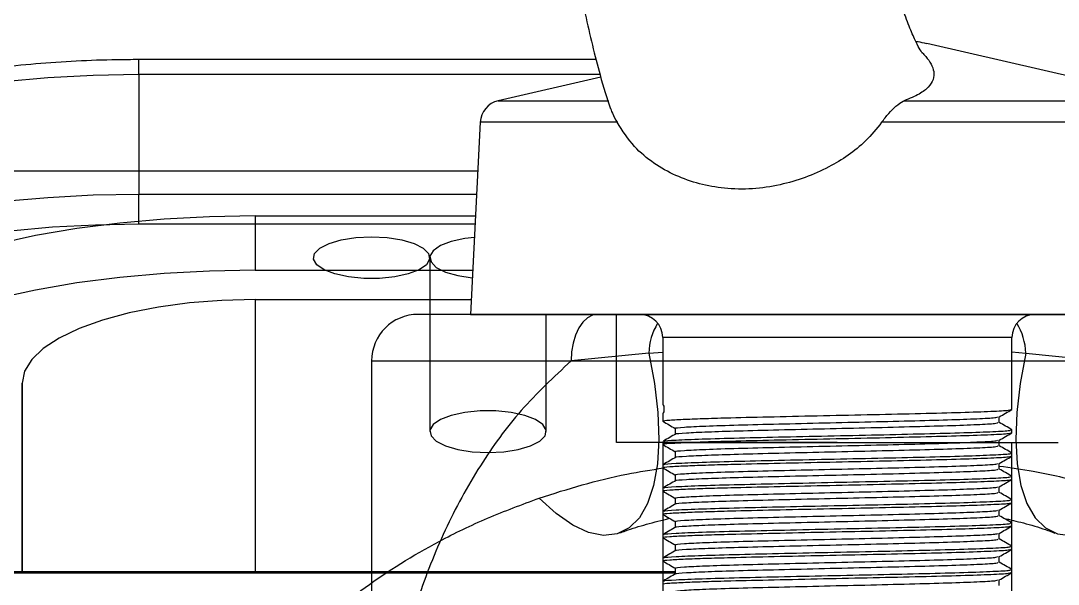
# Model space of a CAD drawing. Header units: millimetres. Extents: x 15 to 1184, y 5 to 836.
# Drawn here: x 777.68 to 795.5, y 435.84 to 445.52 of the extents above; entities that cross this region are included whole.
import ezdxf

# ---------------------------------------------------------------- set-up
doc = ezdxf.new("R2010")
doc.units = ezdxf.units.MM

msp = doc.modelspace()

# ---------------------------------------------------------------- linework, layer by layer
at = {"color": 7, "linetype": 'Continuous', "lineweight": 25}
for p, q in [((797.524, 444.143), (793.242, 445.124)), ((787.563, 444.85), (779.702, 444.85)), ((779.702, 444.594), (779.702, 444.85)), ((779.702, 444.594), (779.702, 442.54)), ((787.625, 444.594), (779.702, 444.594)), ((787.64, 444.546), (785.879, 444.143)), ((785.879, 444.143), (787.778, 444.143)), ((792.853, 444.143), (797.524, 444.143)), ((785.569, 443.774), (785.402, 440.476)), ((787.918, 443.774), (785.569, 443.774)), ((797.835, 443.774), (792.463, 443.774)), ((785.526, 442.935), (766.062, 442.935)), ((779.702, 442.023), (779.702, 442.54)), ((779.702, 442.54), (785.506, 442.54)), ((781.702, 442.167), (781.702, 441.234)), ((781.702, 442.167), (785.487, 442.167)), ((785.48, 442.023), (779.702, 442.023)), ((784.702, 441.449), (784.702, 438.462)), ((781.702, 441.234), (785.44, 441.234)), ((781.702, 440.73), (785.415, 440.73)), ((781.702, 440.73), (781.702, 436.061)), ((798.898, 440.476), (784.505, 440.476)), ((785.402, 440.476), (790.02, 440.476)), ((786.702, 438.462), (786.702, 440.476)), ((787.902, 440.476), (787.902, 438.276)), ((790.02, 440.476), (798.002, 440.476)), ((788.702, 440.076), (788.702, 438.963)), ((790.901, 440.076), (788.702, 440.076)), ((794.702, 440.076), (790.901, 440.076)), ((794.702, 438.843), (794.702, 440.076)), ((783.702, 439.676), (783.702, 429.966)), ((783.704, 439.676), (799.699, 439.676)), ((788.463, 439.809), (787.129, 439.676)), ((788.463, 439.809), (788.702, 439.829)), ((794.702, 439.83), (794.94, 439.809)), ((794.94, 439.809), (796.275, 439.676)), ((777.702, 436.061), (777.702, 439.293)), ((777.702, 439.293), (777.702, 436.061)), ((788.72, 438.901), (788.72, 438.801)), ((788.702, 438.739), (788.702, 438.643)), ((794.485, 438.618), (794.485, 438.717)), ((788.918, 438.518), (788.918, 438.418)), ((794.702, 438.443), (794.702, 438.493)), ((791.702, 438.276), (787.911, 438.276)), ((788.702, 438.293), (788.702, 438.243)), ((788.702, 438.276), (788.702, 429.883)), ((788.702, 438.276), (791.702, 438.276)), ((791.702, 438.276), (795.493, 438.276)), ((791.702, 438.276), (794.699, 438.276)), ((794.485, 438.218), (794.485, 438.317)), ((794.702, 429.076), (794.702, 438.276)), ((788.918, 438.118), (788.918, 438.018)), ((794.702, 438.043), (794.702, 438.093)), ((788.702, 437.893), (788.702, 437.843)), ((794.485, 437.818), (794.485, 437.917)), ((788.918, 437.718), (788.918, 437.618)), ((794.702, 437.643), (794.702, 437.693)), ((788.702, 437.493), (788.702, 437.443)), ((794.485, 437.418), (794.485, 437.517)), ((788.918, 437.318), (788.918, 437.218)), ((794.702, 437.243), (794.702, 437.293)), ((788.702, 437.093), (788.702, 437.043)), ((794.485, 437.018), (794.485, 437.117)), ((788.918, 436.918), (788.918, 436.818)), ((794.702, 436.843), (794.702, 436.893)), ((788.702, 436.693), (788.702, 436.643)), ((794.485, 436.618), (794.485, 436.717)), ((788.918, 436.518), (788.918, 436.418)), ((794.702, 436.443), (794.702, 436.493)), ((788.702, 436.293), (788.702, 436.243)), ((794.485, 436.218), (794.485, 436.317)), ((788.918, 436.118), (788.918, 436.018)), ((769.202, 436.061), (788.918, 436.061)), ((788.918, 436.034), (769.202, 436.034)), ((794.702, 436.043), (794.702, 436.093)), ((788.702, 435.893), (788.702, 435.843)), ((794.485, 435.818), (794.485, 435.917))]:
    msp.add_line(p, q, dxfattribs=at)
at = {"color": 7, "linetype": 'Continuous', "lineweight": 25, "flags": 128}
for points in [[(779.702, 444.594), (778.918, 444.58), (778.141, 444.538), (777.379, 444.47), (776.64, 444.375), (775.931, 444.254), (775.257, 444.109), (774.627, 443.941), (774.045, 443.752), (773.518, 443.543), (773.05, 443.316), (772.646, 443.074), (772.311, 442.819), (772.046, 442.554), (771.855, 442.28), (771.74, 442.001), (771.702, 441.72)], [(771.702, 439.667), (771.74, 439.948), (771.855, 440.227), (772.046, 440.501), (772.311, 440.766), (772.646, 441.021), (773.05, 441.263), (773.518, 441.49), (774.045, 441.699), (774.627, 441.888), (775.257, 442.056), (775.931, 442.201), (776.64, 442.322), (777.379, 442.417), (778.141, 442.485), (778.918, 442.527), (779.702, 442.54)], [(781.702, 442.167), (780.918, 442.153), (780.141, 442.112), (779.379, 442.043), (778.64, 441.948), (777.931, 441.828), (777.257, 441.683), (776.627, 441.515), (776.045, 441.325), (775.518, 441.116), (775.05, 440.89), (774.646, 440.648), (774.311, 440.393), (774.046, 440.127), (773.855, 439.854), (773.74, 439.575), (773.702, 439.293)], [(779.702, 442.023), (778.957, 442.01), (778.219, 441.971), (777.496, 441.906), (776.793, 441.816), (776.119, 441.701), (775.479, 441.563), (774.88, 441.404), (774.328, 441.224), (773.827, 441.025), (773.383, 440.81), (772.999, 440.58), (772.68, 440.338), (772.429, 440.086), (772.248, 439.826), (772.138, 439.561), (772.102, 439.293)], [(783.702, 441.808), (783.971, 441.795), (784.221, 441.756), (784.433, 441.694), (784.59, 441.614), (784.681, 441.522), (784.699, 441.424), (784.644, 441.328), (784.519, 441.241), (784.333, 441.17), (784.1, 441.119), (783.838, 441.093), (783.566, 441.093), (783.303, 441.119), (783.071, 441.17), (782.885, 441.241), (782.759, 441.328), (782.704, 441.424), (782.723, 441.522), (782.814, 441.614), (782.971, 441.694), (783.182, 441.756), (783.432, 441.795), (783.702, 441.808)], [(785.469, 441.798), (785.303, 441.778), (785.071, 441.727), (784.885, 441.656), (784.759, 441.569), (784.704, 441.473), (784.723, 441.376), (784.814, 441.283), (784.971, 441.203), (785.182, 441.142), (785.432, 441.103), (785.433, 441.103)], [(781.702, 441.234), (780.918, 441.22), (780.141, 441.179), (779.379, 441.11), (778.64, 441.015), (777.931, 440.894), (777.257, 440.749), (776.627, 440.581), (776.045, 440.392), (775.518, 440.183), (775.05, 439.957), (774.646, 439.715), (774.311, 439.46), (774.046, 439.194), (773.855, 438.921), (773.74, 438.642), (773.702, 438.36)], [(781.702, 440.73), (781.132, 440.716), (780.575, 440.672), (780.04, 440.6), (779.539, 440.502), (779.082, 440.379), (778.679, 440.234), (778.337, 440.07), (778.063, 439.89), (777.864, 439.698), (777.742, 439.498), (777.702, 439.293)], [(787.586, 440.476), (787.497, 440.461), (787.411, 440.415), (787.332, 440.341), (787.263, 440.242), (787.206, 440.12), (787.164, 439.982), (787.138, 439.832), (787.129, 439.676)], [(788.463, 439.809), (788.561, 439.288), (788.619, 438.791), (788.636, 438.328), (788.612, 437.907), (788.547, 437.538), (788.443, 437.228), (788.302, 436.983), (788.126, 436.808), (787.919, 436.707), (787.686, 436.681), (787.43, 436.731), (787.157, 436.857), (786.873, 437.055), (786.583, 437.321)], [(794.94, 439.809), (794.842, 439.288), (794.785, 438.791), (794.768, 438.328), (794.792, 437.907), (794.856, 437.538), (794.96, 437.228), (795.102, 436.983), (795.278, 436.808), (795.484, 436.707), (795.718, 436.681), (795.973, 436.731), (796.246, 436.857), (796.53, 437.055), (796.82, 437.321)], [(785.702, 438.103), (785.971, 438.116), (786.221, 438.155), (786.433, 438.217), (786.59, 438.297), (786.681, 438.389), (786.699, 438.487), (786.644, 438.582), (786.519, 438.669), (786.333, 438.741), (786.1, 438.792), (785.838, 438.818), (785.566, 438.818), (785.303, 438.792), (785.071, 438.741), (784.885, 438.669), (784.759, 438.582), (784.704, 438.487), (784.723, 438.389), (784.814, 438.297), (784.971, 438.217), (785.182, 438.155), (785.432, 438.116), (785.702, 438.103)]]:
    msp.add_lwpolyline(points, dxfattribs=at)
at = {"color": 7, "linetype": 'Continuous', "lineweight": 25}
for centre, radius, start, end in [((785.968, 443.754), 0.4, 102.8903, 177.1), ((784.502, 439.676), 0.8, 90, 180), ((788.302, 440.076), 0.4, 0, 90), ((795.102, 440.076), 0.4, 90, 180), ((789.548, 439.768), 1.086, 149.2099, 177.8177), ((793.855, 439.768), 1.086, 2.1823, 30.7901)]:
    msp.add_arc(centre, radius, start, end, dxfattribs=at)
for centre, major_axis, start_param, end_param in [((791.702, 437.294), (2.993, -1.696), 3.207878, 3.319956), ((791.702, 440.408), (2.993, 1.696), 2.963229, 3.075307)]:
    msp.add_ellipse(centre, major_axis=major_axis, ratio=0.117152, start_param=start_param, end_param=end_param, dxfattribs=at)
for points, knots in [([(791.702, 462.276), (791.504, 462.265), (791.15, 462.244), (790.648, 462.092), (790.241, 461.906), (789.797, 461.631), (789.354, 461.242), (788.942, 460.75), (788.546, 460.132), (788.179, 459.371), (787.849, 458.479), (787.568, 457.481), (787.335, 456.393), (787.15, 455.235), (787.013, 454.03), (786.923, 452.79), (786.88, 451.537), (786.884, 450.292), (786.934, 449.067), (787.03, 447.872), (787.172, 446.719), (787.366, 445.605), (787.588, 444.708), (787.741, 444.186), (787.808, 444.005), (787.808, 444.005)], [0, 0, 0, 0, 0.03694, 0.066319, 0.088519, 0.105389, 0.136667, 0.177167, 0.224129, 0.274771, 0.326598, 0.381138, 0.435071, 0.488264, 0.541072, 0.593629, 0.645718, 0.697234, 0.748867, 0.800898, 0.85368, 0.908336, 0.965254, 0.999928, 1, 1, 1, 1]), ([(795.759, 444.547), (795.831, 444.807), (795.993, 445.392), (796.181, 446.405), (796.339, 447.544), (796.445, 448.708), (796.507, 449.894), (796.527, 451.102), (796.502, 452.324), (796.431, 453.553), (796.311, 454.784), (796.143, 455.974), (795.933, 457.057), (795.725, 457.885), (795.537, 458.499), (795.382, 458.945), (795.22, 459.354), (795.046, 459.741), (794.823, 460.174), (794.545, 460.621), (794.233, 461.03), (793.892, 461.385), (793.503, 461.7), (793.108, 461.941), (792.667, 462.126), (792.208, 462.25), (791.877, 462.267), (791.702, 462.276)], [0, 0, 0, 0, 0.045637, 0.102963, 0.157974, 0.210873, 0.262811, 0.314924, 0.367084, 0.420098, 0.474837, 0.53154, 0.586666, 0.637125, 0.665272, 0.692633, 0.719319, 0.745779, 0.77642, 0.806431, 0.837872, 0.866296, 0.889208, 0.919001, 0.942798, 0.969794, 1, 1, 1, 1]), ([(793.153, 444.966), (793.155, 444.965), (793.161, 444.96), (793.133, 445.002), (793.082, 445.095), (792.977, 445.316), (792.86, 445.615), (792.728, 446.015), (792.59, 446.52), (792.452, 447.142), (792.322, 447.871), (792.212, 448.671), (792.128, 449.506), (792.069, 450.353), (792.035, 451.207), (792.026, 452.064), (792.043, 452.918), (792.085, 453.756), (792.15, 454.563), (792.237, 455.32), (792.344, 456.014), (792.466, 456.635), (792.595, 457.152), (792.724, 457.562), (792.828, 457.835), (792.907, 457.98), (792.899, 457.971), (792.897, 457.97)], [0, 0, 0, 0, 0.006727, 0.025491, 0.061081, 0.094778, 0.130021, 0.167511, 0.208258, 0.252766, 0.300933, 0.34952, 0.397167, 0.443835, 0.489642, 0.535752, 0.582221, 0.628898, 0.675555, 0.722025, 0.768284, 0.814234, 0.859545, 0.90412, 0.947921, 0.991064, 1, 1, 1, 1]), ([(793.241, 445.122), (793.185, 445.135), (793.1, 445.155), (793.06, 445.156), (793.046, 445.157)], [0, 0, 0, 0, 0.666802, 1, 1, 1, 1]), ([(779.702, 444.85), (779.578, 444.849), (779.219, 444.847), (778.627, 444.827), (777.932, 444.78), (777.251, 444.711), (776.589, 444.62), (775.951, 444.507), (775.342, 444.373), (774.765, 444.218), (774.226, 444.044), (773.728, 443.851), (773.275, 443.639), (772.869, 443.408), (772.515, 443.158), (772.217, 442.888), (771.988, 442.61), (771.828, 442.328), (771.732, 442.05), (771.703, 441.845), (771.702, 441.736), (771.702, 441.72)], [0, 0, 0, 0, 0.030157, 0.087446, 0.144765, 0.202118, 0.259526, 0.317015, 0.374615, 0.43236, 0.490297, 0.548479, 0.60697, 0.66583, 0.725076, 0.784563, 0.843521, 0.894799, 0.943917, 0.991811, 1, 1, 1, 1]), ([(793.159, 444.97), (793.18, 444.948), (793.282, 444.843), (793.369, 444.685), (793.36, 444.509), (793.28, 444.38), (793.125, 444.257), (792.945, 444.181), (792.853, 444.143)], [0, 0, 0, 0, 0.081151, 0.385699, 0.54235, 0.698873, 0.847787, 1, 1, 1, 1]), ([(792.463, 443.774), (792.504, 443.826), (792.587, 443.932), (792.717, 444.06), (792.803, 444.124), (792.847, 444.141), (792.853, 444.143)], [0, 0, 0, 0, 0.297234, 0.598868, 0.941617, 1, 1, 1, 1]), ([(787.81, 444.005), (787.815, 443.991), (787.831, 443.941), (787.875, 443.854), (787.912, 443.786), (787.918, 443.774)], [0, 0, 0, 0, 0.2424648, 0.8652628, 1, 1, 1, 1]), ([(792.463, 443.774), (792.374, 443.664), (792.123, 443.355), (791.66, 443.043), (791.151, 442.818), (790.709, 442.689), (790.24, 442.62), (789.771, 442.628), (789.328, 442.709), (788.919, 442.852), (788.542, 443.065), (788.187, 443.358), (788.012, 443.629), (787.918, 443.774)], [0, 0, 0, 0, 0.076465, 0.215387, 0.29476, 0.376004, 0.463564, 0.553954, 0.636906, 0.722068, 0.808731, 0.89806, 1, 1, 1, 1]), ([(787.129, 439.676), (786.832, 439.399), (786.24, 438.846), (785.531, 437.861), (784.941, 436.778), (784.48, 435.603), (784.085, 434.182), (783.804, 432.5), (783.68, 430.558), (783.718, 428.512), (783.901, 426.368), (784.23, 424.136), (784.691, 421.891), (785.257, 419.706), (785.904, 417.585), (786.649, 415.542), (787.398, 413.857), (788.094, 412.529), (788.687, 411.569), (789.35, 410.679), (790.004, 410.033), (790.62, 409.623), (791.14, 409.405), (791.685, 409.326), (792.211, 409.395), (792.687, 409.577), (793.25, 409.919), (793.853, 410.463), (794.555, 411.329), (795.246, 412.393), (795.905, 413.649), (796.608, 415.22), (797.339, 417.101), (798.043, 419.296), (798.622, 421.501), (799.091, 423.727), (799.454, 425.967), (799.678, 428.214), (799.734, 430.43), (799.61, 432.34), (799.36, 433.947), (799.033, 435.266), (798.609, 436.436), (798.107, 437.456), (797.548, 438.329), (796.939, 439.076), (796.473, 439.496), (796.275, 439.676)], [0, 0, 0, 0, 0.018705, 0.037431, 0.057736, 0.078107, 0.098447, 0.12879, 0.159211, 0.189597, 0.223012, 0.256494, 0.289991, 0.323427, 0.354135, 0.384862, 0.415539, 0.43148, 0.447412, 0.462386, 0.477293, 0.484884, 0.492445, 0.49998, 0.506848, 0.513658, 0.520489, 0.533579, 0.546725, 0.566392, 0.586122, 0.605843, 0.638588, 0.671396, 0.70422, 0.736987, 0.770889, 0.804883, 0.838829, 0.872666, 0.894423, 0.916205, 0.937935, 0.954512, 0.971118, 0.987664, 1, 1, 1, 1]), ([(788.716, 438.643), (788.712, 438.644), (788.688, 438.65), (788.806, 438.662), (789.057, 438.675), (789.424, 438.689), (789.924, 438.703), (790.607, 438.719), (791.458, 438.738), (792.332, 438.756), (793.15, 438.775), (793.854, 438.793), (794.369, 438.812), (794.667, 438.828), (794.674, 438.839), (794.677, 438.843)], [0, 0, 0, 0, 0.017186, 0.09135, 0.164719, 0.22824, 0.291483, 0.382748, 0.47505, 0.566187, 0.658537, 0.74969, 0.841965, 0.933277, 1, 1, 1, 1]), ([(794.483, 438.716), (794.519, 438.736), (794.591, 438.778), (794.664, 438.82), (794.7, 438.841)], [0, 0, 0, 0, 0.499991, 1, 1, 1, 1]), ([(788.704, 438.641), (788.74, 438.62), (788.811, 438.579), (788.883, 438.537), (788.918, 438.517)], [0, 0, 0, 0, 0.505083, 1, 1, 1, 1]), ([(788.935, 438.518), (788.929, 438.519), (788.894, 438.526), (789.052, 438.54), (789.411, 438.558), (789.979, 438.577), (790.686, 438.594), (791.476, 438.613), (792.287, 438.631), (793.046, 438.65), (793.699, 438.668), (794.175, 438.687), (794.444, 438.702), (794.452, 438.712), (794.455, 438.716)], [0, 0, 0, 0, 0.016062, 0.109083, 0.201798, 0.295115, 0.387555, 0.481045, 0.573354, 0.666893, 0.759218, 0.852681, 0.945168, 1, 1, 1, 1]), ([(788.932, 438.424), (788.932, 438.424), (788.921, 438.43), (789.093, 438.442), (789.447, 438.459), (789.999, 438.477), (790.686, 438.494), (791.476, 438.513), (792.287, 438.531), (793.046, 438.55), (793.699, 438.568), (794.177, 438.587), (794.453, 438.603), (794.459, 438.614), (794.462, 438.618)], [0, 0, 0, 0, 0.000138, 0.090563, 0.181219, 0.268615, 0.362866, 0.458188, 0.552307, 0.647679, 0.741814, 0.837109, 0.931408, 1, 1, 1, 1]), ([(794.7, 438.495), (794.664, 438.516), (794.592, 438.558), (794.521, 438.599), (794.485, 438.619)], [0, 0, 0, 0, 0.504595, 1, 1, 1, 1]), ([(788.716, 438.243), (788.712, 438.244), (788.688, 438.25), (788.806, 438.262), (789.057, 438.275), (789.424, 438.289), (789.924, 438.303), (790.607, 438.319), (791.458, 438.338), (792.332, 438.356), (793.15, 438.375), (793.854, 438.393), (794.369, 438.412), (794.667, 438.428), (794.674, 438.439), (794.677, 438.443)], [0, 0, 0, 0, 0.017186, 0.09135, 0.164719, 0.22824, 0.291483, 0.382748, 0.47505, 0.566187, 0.658537, 0.74969, 0.841965, 0.933277, 1, 1, 1, 1]), ([(788.931, 438.424), (788.895, 438.404), (788.823, 438.362), (788.751, 438.32), (788.715, 438.299)], [0, 0, 0, 0, 0.499997, 1, 1, 1, 1]), ([(788.731, 438.293), (788.724, 438.296), (788.696, 438.304), (788.908, 438.318), (789.347, 438.337), (789.997, 438.355), (790.783, 438.373), (791.645, 438.392), (792.514, 438.41), (793.312, 438.429), (793.983, 438.447), (794.451, 438.466), (794.693, 438.481), (794.676, 438.49), (794.67, 438.493)], [0, 0, 0, 0, 0.03523, 0.126692, 0.218702, 0.310517, 0.402167, 0.494297, 0.585649, 0.677973, 0.769168, 0.861564, 0.952747, 1, 1, 1, 1]), ([(794.483, 438.316), (794.519, 438.336), (794.591, 438.378), (794.664, 438.42), (794.7, 438.441)], [0, 0, 0, 0, 0.499991, 1, 1, 1, 1]), ([(788.935, 438.118), (788.929, 438.119), (788.894, 438.126), (789.052, 438.14), (789.411, 438.158), (789.979, 438.177), (790.686, 438.194), (791.476, 438.213), (792.287, 438.231), (793.046, 438.25), (793.699, 438.268), (794.175, 438.287), (794.444, 438.302), (794.452, 438.312), (794.455, 438.316)], [0, 0, 0, 0, 0.016062, 0.109083, 0.201798, 0.295115, 0.387555, 0.481045, 0.573354, 0.666893, 0.759218, 0.852681, 0.945168, 1, 1, 1, 1]), ([(788.704, 438.241), (788.74, 438.22), (788.811, 438.179), (788.883, 438.137), (788.918, 438.117)], [0, 0, 0, 0, 0.505083, 1, 1, 1, 1]), ([(788.731, 437.893), (788.724, 437.896), (788.696, 437.904), (788.908, 437.918), (789.347, 437.937), (789.997, 437.955), (790.783, 437.973), (791.645, 437.992), (792.514, 438.01), (793.312, 438.029), (793.983, 438.047), (794.451, 438.066), (794.693, 438.081), (794.676, 438.09), (794.67, 438.093)], [0, 0, 0, 0, 0.03523, 0.126692, 0.218702, 0.310517, 0.402167, 0.494297, 0.585649, 0.677973, 0.769168, 0.861564, 0.952747, 1, 1, 1, 1]), ([(788.932, 438.024), (788.932, 438.024), (788.921, 438.03), (789.093, 438.042), (789.447, 438.059), (789.999, 438.077), (790.686, 438.094), (791.476, 438.113), (792.287, 438.131), (793.046, 438.15), (793.699, 438.168), (794.177, 438.187), (794.453, 438.203), (794.459, 438.214), (794.462, 438.218)], [0, 0, 0, 0, 0.000138, 0.090563, 0.181219, 0.268615, 0.362866, 0.458188, 0.552307, 0.647679, 0.741814, 0.837109, 0.931408, 1, 1, 1, 1]), ([(794.7, 438.095), (794.664, 438.116), (794.592, 438.158), (794.521, 438.199), (794.485, 438.219)], [0, 0, 0, 0, 0.504595, 1, 1, 1, 1]), ([(788.716, 437.843), (788.712, 437.844), (788.688, 437.85), (788.806, 437.862), (789.057, 437.875), (789.424, 437.889), (789.924, 437.903), (790.607, 437.919), (791.458, 437.938), (792.332, 437.956), (793.15, 437.975), (793.854, 437.993), (794.369, 438.012), (794.667, 438.028), (794.674, 438.039), (794.677, 438.043)], [0, 0, 0, 0, 0.017186, 0.09135, 0.164719, 0.22824, 0.291483, 0.382748, 0.47505, 0.566187, 0.658537, 0.74969, 0.841965, 0.933277, 1, 1, 1, 1]), ([(788.931, 438.024), (788.895, 438.004), (788.823, 437.962), (788.751, 437.92), (788.715, 437.899)], [0, 0, 0, 0, 0.499997, 1, 1, 1, 1]), ([(788.935, 437.718), (788.929, 437.719), (788.894, 437.726), (789.052, 437.74), (789.411, 437.758), (789.979, 437.777), (790.686, 437.794), (791.476, 437.813), (792.287, 437.831), (793.046, 437.85), (793.699, 437.868), (794.175, 437.887), (794.444, 437.902), (794.452, 437.912), (794.455, 437.916)], [0, 0, 0, 0, 0.016062, 0.109083, 0.201798, 0.295115, 0.387555, 0.481045, 0.573354, 0.666893, 0.759218, 0.852681, 0.945168, 1, 1, 1, 1]), ([(794.483, 437.916), (794.519, 437.936), (794.591, 437.978), (794.664, 438.02), (794.7, 438.041)], [0, 0, 0, 0, 0.499991, 1, 1, 1, 1]), ([(786.583, 437.321), (786.827, 437.399), (787.315, 437.556), (788.029, 437.73), (788.505, 437.806), (788.715, 437.839)], [0, 0, 0, 0, 0.358651, 0.717392, 1, 1, 1, 1]), ([(788.704, 437.841), (788.74, 437.82), (788.811, 437.779), (788.883, 437.737), (788.918, 437.717)], [0, 0, 0, 0, 0.505083, 1, 1, 1, 1]), ([(788.932, 437.624), (788.932, 437.624), (788.921, 437.63), (789.093, 437.642), (789.447, 437.659), (789.999, 437.677), (790.686, 437.694), (791.476, 437.713), (792.287, 437.731), (793.046, 437.75), (793.699, 437.768), (794.177, 437.787), (794.453, 437.803), (794.459, 437.814), (794.462, 437.818)], [0, 0, 0, 0, 0.000138, 0.090563, 0.181219, 0.268615, 0.362866, 0.458188, 0.552307, 0.647679, 0.741814, 0.837109, 0.931408, 1, 1, 1, 1]), ([(794.485, 437.872), (794.68, 437.844), (795.185, 437.771), (795.971, 437.59), (796.537, 437.411), (796.82, 437.321)], [0, 0, 0, 0, 0.239317, 0.619729, 1, 1, 1, 1]), ([(794.7, 437.695), (794.664, 437.716), (794.592, 437.758), (794.521, 437.799), (794.485, 437.819)], [0, 0, 0, 0, 0.504595, 1, 1, 1, 1]), ([(788.716, 437.443), (788.712, 437.444), (788.688, 437.45), (788.806, 437.462), (789.057, 437.475), (789.424, 437.489), (789.924, 437.503), (790.607, 437.519), (791.458, 437.538), (792.332, 437.556), (793.15, 437.575), (793.854, 437.593), (794.369, 437.612), (794.667, 437.628), (794.674, 437.639), (794.677, 437.643)], [0, 0, 0, 0, 0.017186, 0.09135, 0.164719, 0.22824, 0.291483, 0.382748, 0.47505, 0.566187, 0.658537, 0.74969, 0.841965, 0.933277, 1, 1, 1, 1]), ([(788.931, 437.624), (788.895, 437.604), (788.823, 437.562), (788.751, 437.52), (788.715, 437.499)], [0, 0, 0, 0, 0.499997, 1, 1, 1, 1]), ([(788.731, 437.493), (788.724, 437.496), (788.696, 437.504), (788.908, 437.518), (789.347, 437.537), (789.997, 437.555), (790.783, 437.573), (791.645, 437.592), (792.514, 437.61), (793.312, 437.629), (793.983, 437.647), (794.451, 437.666), (794.693, 437.681), (794.676, 437.69), (794.67, 437.693)], [0, 0, 0, 0, 0.03523, 0.126692, 0.218702, 0.310517, 0.402167, 0.494297, 0.585649, 0.677973, 0.769168, 0.861564, 0.952747, 1, 1, 1, 1]), ([(794.483, 437.516), (794.519, 437.536), (794.591, 437.578), (794.664, 437.62), (794.7, 437.641)], [0, 0, 0, 0, 0.499991, 1, 1, 1, 1]), ([(788.704, 437.441), (788.74, 437.42), (788.811, 437.379), (788.883, 437.337), (788.918, 437.317)], [0, 0, 0, 0, 0.505083, 1, 1, 1, 1]), ([(788.935, 437.318), (788.929, 437.319), (788.894, 437.326), (789.052, 437.34), (789.411, 437.358), (789.979, 437.377), (790.686, 437.394), (791.476, 437.413), (792.287, 437.431), (793.046, 437.45), (793.699, 437.468), (794.175, 437.487), (794.444, 437.502), (794.452, 437.512), (794.455, 437.516)], [0, 0, 0, 0, 0.016062, 0.109083, 0.201798, 0.295115, 0.387555, 0.481045, 0.573354, 0.666893, 0.759218, 0.852681, 0.945168, 1, 1, 1, 1]), ([(788.932, 437.224), (788.932, 437.224), (788.921, 437.23), (789.093, 437.242), (789.447, 437.259), (789.999, 437.277), (790.686, 437.294), (791.476, 437.313), (792.287, 437.331), (793.046, 437.35), (793.699, 437.368), (794.177, 437.387), (794.453, 437.403), (794.459, 437.414), (794.462, 437.418)], [0, 0, 0, 0, 0.000138, 0.090563, 0.181219, 0.268615, 0.362866, 0.458188, 0.552307, 0.647679, 0.741814, 0.837109, 0.931408, 1, 1, 1, 1]), ([(794.7, 437.295), (794.664, 437.316), (794.592, 437.358), (794.521, 437.399), (794.485, 437.419)], [0, 0, 0, 0, 0.504595, 1, 1, 1, 1]), ([(796.82, 437.321), (797.29, 437.14), (798.23, 436.777), (799.422, 436.088), (800.438, 435.324), (801.282, 434.5), (802.042, 433.541), (802.681, 432.436), (803.178, 431.19), (803.541, 429.752), (803.725, 428.109), (803.695, 426.264), (803.46, 424.376), (803.115, 422.777), (802.654, 421.12), (802.074, 419.399), (801.195, 417.303), (800.136, 415.232), (799.041, 413.454), (797.975, 411.969), (796.973, 410.779), (795.936, 409.775), (794.885, 408.972), (793.979, 408.465), (793.158, 408.156), (792.448, 407.989), (791.677, 407.927), (790.812, 408.003), (789.903, 408.26), (788.963, 408.704), (788.062, 409.301), (787.164, 410.06), (786.306, 410.932), (785.269, 412.171), (784.15, 413.756), (783.023, 415.691), (782.038, 417.71), (781.186, 419.787), (780.495, 421.913), (780, 424.023), (779.745, 425.894), (779.68, 427.522), (779.756, 428.919), (779.976, 430.275), (780.35, 431.558), (780.889, 432.757), (781.591, 433.866), (782.478, 434.891), (783.56, 435.808), (784.661, 436.492), (785.684, 436.988), (786.284, 437.21), (786.583, 437.321)], [0, 0, 0, 0, 0.018885, 0.037778, 0.054915, 0.072115, 0.08927, 0.110033, 0.130866, 0.151654, 0.178757, 0.20599, 0.233266, 0.260428, 0.274045, 0.30334, 0.332733, 0.362108, 0.391377, 0.410036, 0.428714, 0.447321, 0.461216, 0.475079, 0.483213, 0.491341, 0.500005, 0.509503, 0.520847, 0.532216, 0.545333, 0.558469, 0.573671, 0.588881, 0.616627, 0.644448, 0.672233, 0.702012, 0.731897, 0.761758, 0.791504, 0.812467, 0.833502, 0.854511, 0.87544, 0.895495, 0.9156, 0.935627, 0.955885, 0.976132, 0.988066, 1, 1, 1, 1]), ([(788.716, 437.043), (788.712, 437.044), (788.688, 437.05), (788.806, 437.062), (789.057, 437.075), (789.424, 437.089), (789.924, 437.103), (790.607, 437.119), (791.458, 437.138), (792.332, 437.156), (793.15, 437.175), (793.854, 437.193), (794.369, 437.212), (794.667, 437.228), (794.674, 437.239), (794.677, 437.243)], [0, 0, 0, 0, 0.017186, 0.09135, 0.164719, 0.22824, 0.291483, 0.382748, 0.47505, 0.566187, 0.658537, 0.74969, 0.841965, 0.933277, 1, 1, 1, 1]), ([(788.931, 437.224), (788.895, 437.204), (788.823, 437.162), (788.751, 437.12), (788.715, 437.099)], [0, 0, 0, 0, 0.499997, 1, 1, 1, 1]), ([(788.731, 437.093), (788.724, 437.096), (788.696, 437.104), (788.908, 437.118), (789.347, 437.137), (789.997, 437.155), (790.783, 437.173), (791.645, 437.192), (792.514, 437.21), (793.312, 437.229), (793.983, 437.247), (794.451, 437.266), (794.693, 437.281), (794.676, 437.29), (794.67, 437.293)], [0, 0, 0, 0, 0.03523, 0.126692, 0.218702, 0.310517, 0.402167, 0.494297, 0.585649, 0.677973, 0.769168, 0.861564, 0.952747, 1, 1, 1, 1]), ([(794.483, 437.116), (794.519, 437.136), (794.591, 437.178), (794.664, 437.22), (794.7, 437.241)], [0, 0, 0, 0, 0.499991, 1, 1, 1, 1]), ([(788.704, 437.041), (788.74, 437.02), (788.811, 436.979), (788.883, 436.937), (788.918, 436.917)], [0, 0, 0, 0, 0.505083, 1, 1, 1, 1]), ([(788.935, 436.918), (788.929, 436.919), (788.894, 436.926), (789.052, 436.94), (789.411, 436.958), (789.979, 436.977), (790.686, 436.994), (791.476, 437.013), (792.287, 437.031), (793.046, 437.05), (793.699, 437.068), (794.175, 437.087), (794.444, 437.102), (794.452, 437.112), (794.455, 437.116)], [0, 0, 0, 0, 0.016062, 0.109083, 0.201798, 0.295115, 0.387555, 0.481045, 0.573354, 0.666893, 0.759218, 0.852681, 0.945168, 1, 1, 1, 1]), ([(788.932, 436.824), (788.932, 436.824), (788.921, 436.83), (789.093, 436.842), (789.447, 436.859), (789.999, 436.877), (790.686, 436.894), (791.476, 436.913), (792.287, 436.931), (793.046, 436.95), (793.699, 436.968), (794.177, 436.987), (794.453, 437.003), (794.459, 437.014), (794.462, 437.018)], [0, 0, 0, 0, 0.000138, 0.090563, 0.181219, 0.268615, 0.362866, 0.458188, 0.552307, 0.647679, 0.741814, 0.837109, 0.931408, 1, 1, 1, 1]), ([(794.7, 436.895), (794.664, 436.916), (794.592, 436.958), (794.521, 436.999), (794.485, 437.019)], [0, 0, 0, 0, 0.504595, 1, 1, 1, 1]), ([(787.962, 436.722), (787.996, 436.734), (788.137, 436.788), (788.424, 436.875), (788.686, 436.941), (788.819, 436.974)], [0, 0, 0, 0, 0.134131, 0.56025, 1, 1, 1, 1]), ([(788.716, 436.643), (788.712, 436.644), (788.688, 436.65), (788.806, 436.662), (789.057, 436.675), (789.424, 436.689), (789.924, 436.703), (790.607, 436.719), (791.458, 436.738), (792.332, 436.756), (793.15, 436.775), (793.854, 436.793), (794.369, 436.812), (794.667, 436.828), (794.674, 436.839), (794.677, 436.843)], [0, 0, 0, 0, 0.017186, 0.09135, 0.164719, 0.22824, 0.291483, 0.382748, 0.47505, 0.566187, 0.658537, 0.74969, 0.841965, 0.933277, 1, 1, 1, 1]), ([(788.931, 436.824), (788.895, 436.804), (788.823, 436.762), (788.751, 436.72), (788.715, 436.699)], [0, 0, 0, 0, 0.499997, 1, 1, 1, 1]), ([(788.731, 436.693), (788.724, 436.696), (788.696, 436.704), (788.908, 436.718), (789.347, 436.737), (789.997, 436.755), (790.783, 436.773), (791.645, 436.792), (792.514, 436.81), (793.312, 436.829), (793.983, 436.847), (794.451, 436.866), (794.693, 436.881), (794.676, 436.89), (794.67, 436.893)], [0, 0, 0, 0, 0.03523, 0.126692, 0.218702, 0.310517, 0.402167, 0.494297, 0.585649, 0.677973, 0.769168, 0.861564, 0.952747, 1, 1, 1, 1]), ([(794.483, 436.716), (794.519, 436.736), (794.591, 436.778), (794.664, 436.82), (794.7, 436.841)], [0, 0, 0, 0, 0.499991, 1, 1, 1, 1]), ([(794.557, 436.978), (794.671, 436.951), (794.922, 436.892), (795.219, 436.803), (795.387, 436.741), (795.441, 436.721)], [0, 0, 0, 0, 0.364117, 0.794075, 1, 1, 1, 1]), ([(788.704, 436.641), (788.74, 436.62), (788.811, 436.579), (788.883, 436.537), (788.918, 436.517)], [0, 0, 0, 0, 0.505083, 1, 1, 1, 1]), ([(788.935, 436.518), (788.929, 436.519), (788.894, 436.526), (789.052, 436.54), (789.411, 436.558), (789.979, 436.577), (790.686, 436.594), (791.476, 436.613), (792.287, 436.631), (793.046, 436.65), (793.699, 436.668), (794.175, 436.687), (794.444, 436.702), (794.452, 436.712), (794.455, 436.716)], [0, 0, 0, 0, 0.016062, 0.109083, 0.201798, 0.295115, 0.387555, 0.481045, 0.573354, 0.666893, 0.759218, 0.852681, 0.945168, 1, 1, 1, 1]), ([(788.731, 436.293), (788.724, 436.296), (788.696, 436.304), (788.908, 436.318), (789.347, 436.337), (789.997, 436.355), (790.783, 436.373), (791.645, 436.392), (792.514, 436.41), (793.312, 436.429), (793.983, 436.447), (794.451, 436.466), (794.693, 436.481), (794.676, 436.49), (794.67, 436.493)], [0, 0, 0, 0, 0.03523, 0.126692, 0.218702, 0.310517, 0.402167, 0.494297, 0.585649, 0.677973, 0.769168, 0.861564, 0.952747, 1, 1, 1, 1]), ([(788.932, 436.424), (788.932, 436.424), (788.921, 436.43), (789.093, 436.442), (789.447, 436.459), (789.999, 436.477), (790.686, 436.494), (791.476, 436.513), (792.287, 436.531), (793.046, 436.55), (793.699, 436.568), (794.177, 436.587), (794.453, 436.603), (794.459, 436.614), (794.462, 436.618)], [0, 0, 0, 0, 0.000138, 0.090563, 0.181219, 0.268615, 0.362866, 0.458188, 0.552307, 0.647679, 0.741814, 0.837109, 0.931408, 1, 1, 1, 1]), ([(794.7, 436.495), (794.664, 436.516), (794.592, 436.558), (794.521, 436.599), (794.485, 436.619)], [0, 0, 0, 0, 0.504595, 1, 1, 1, 1]), ([(788.716, 436.243), (788.712, 436.244), (788.688, 436.25), (788.806, 436.262), (789.057, 436.275), (789.424, 436.289), (789.924, 436.303), (790.607, 436.319), (791.458, 436.338), (792.332, 436.356), (793.15, 436.375), (793.854, 436.393), (794.369, 436.412), (794.667, 436.428), (794.674, 436.439), (794.677, 436.443)], [0, 0, 0, 0, 0.017186, 0.09135, 0.164719, 0.22824, 0.291483, 0.382748, 0.47505, 0.566187, 0.658537, 0.74969, 0.841965, 0.933277, 1, 1, 1, 1]), ([(788.931, 436.424), (788.895, 436.404), (788.823, 436.362), (788.751, 436.32), (788.715, 436.299)], [0, 0, 0, 0, 0.499997, 1, 1, 1, 1]), ([(788.935, 436.118), (788.929, 436.119), (788.894, 436.126), (789.052, 436.14), (789.411, 436.158), (789.979, 436.177), (790.686, 436.194), (791.476, 436.213), (792.287, 436.231), (793.046, 436.25), (793.699, 436.268), (794.175, 436.287), (794.444, 436.302), (794.452, 436.312), (794.455, 436.316)], [0, 0, 0, 0, 0.016062, 0.109083, 0.201798, 0.295115, 0.387555, 0.481045, 0.573354, 0.666893, 0.759218, 0.852681, 0.945168, 1, 1, 1, 1]), ([(794.483, 436.316), (794.519, 436.336), (794.591, 436.378), (794.664, 436.42), (794.7, 436.441)], [0, 0, 0, 0, 0.499991, 1, 1, 1, 1]), ([(788.704, 436.241), (788.74, 436.22), (788.811, 436.179), (788.883, 436.137), (788.918, 436.117)], [0, 0, 0, 0, 0.505083, 1, 1, 1, 1]), ([(788.932, 436.024), (788.932, 436.024), (788.921, 436.03), (789.093, 436.042), (789.447, 436.059), (789.999, 436.077), (790.686, 436.094), (791.476, 436.113), (792.287, 436.131), (793.046, 436.15), (793.699, 436.168), (794.177, 436.187), (794.453, 436.203), (794.459, 436.214), (794.462, 436.218)], [0, 0, 0, 0, 0.000138, 0.090563, 0.181219, 0.268615, 0.362866, 0.458188, 0.552307, 0.647679, 0.741814, 0.837109, 0.931408, 1, 1, 1, 1]), ([(794.7, 436.095), (794.664, 436.116), (794.592, 436.158), (794.521, 436.199), (794.485, 436.219)], [0, 0, 0, 0, 0.504595, 1, 1, 1, 1]), ([(788.716, 435.843), (788.712, 435.844), (788.688, 435.85), (788.806, 435.862), (789.057, 435.875), (789.424, 435.889), (789.924, 435.903), (790.607, 435.919), (791.458, 435.938), (792.332, 435.956), (793.15, 435.975), (793.854, 435.993), (794.369, 436.012), (794.667, 436.028), (794.674, 436.039), (794.677, 436.043)], [0, 0, 0, 0, 0.017186, 0.09135, 0.164719, 0.22824, 0.291483, 0.382748, 0.47505, 0.566187, 0.658537, 0.74969, 0.841965, 0.933277, 1, 1, 1, 1]), ([(788.931, 436.024), (788.895, 436.004), (788.823, 435.962), (788.751, 435.92), (788.715, 435.899)], [0, 0, 0, 0, 0.499997, 1, 1, 1, 1]), ([(788.731, 435.893), (788.724, 435.896), (788.696, 435.904), (788.908, 435.918), (789.347, 435.937), (789.997, 435.955), (790.783, 435.973), (791.645, 435.992), (792.514, 436.01), (793.312, 436.029), (793.983, 436.047), (794.451, 436.066), (794.693, 436.081), (794.676, 436.09), (794.67, 436.093)], [0, 0, 0, 0, 0.03523, 0.126692, 0.218702, 0.310517, 0.402167, 0.494297, 0.585649, 0.677973, 0.769168, 0.861564, 0.952747, 1, 1, 1, 1]), ([(794.483, 435.916), (794.519, 435.936), (794.591, 435.978), (794.664, 436.02), (794.7, 436.041)], [0, 0, 0, 0, 0.499991, 1, 1, 1, 1]), ([(788.935, 435.718), (788.929, 435.719), (788.894, 435.726), (789.052, 435.74), (789.411, 435.758), (789.979, 435.777), (790.686, 435.794), (791.476, 435.813), (792.287, 435.831), (793.046, 435.85), (793.699, 435.868), (794.175, 435.887), (794.444, 435.902), (794.452, 435.912), (794.455, 435.916)], [0, 0, 0, 0, 0.016062, 0.109083, 0.201798, 0.295115, 0.387555, 0.481045, 0.573354, 0.666893, 0.759218, 0.852681, 0.945168, 1, 1, 1, 1])]:
    msp.add_open_spline(points, degree=3, knots=knots, dxfattribs=at)

doc.saveas('drawing.dxf')
